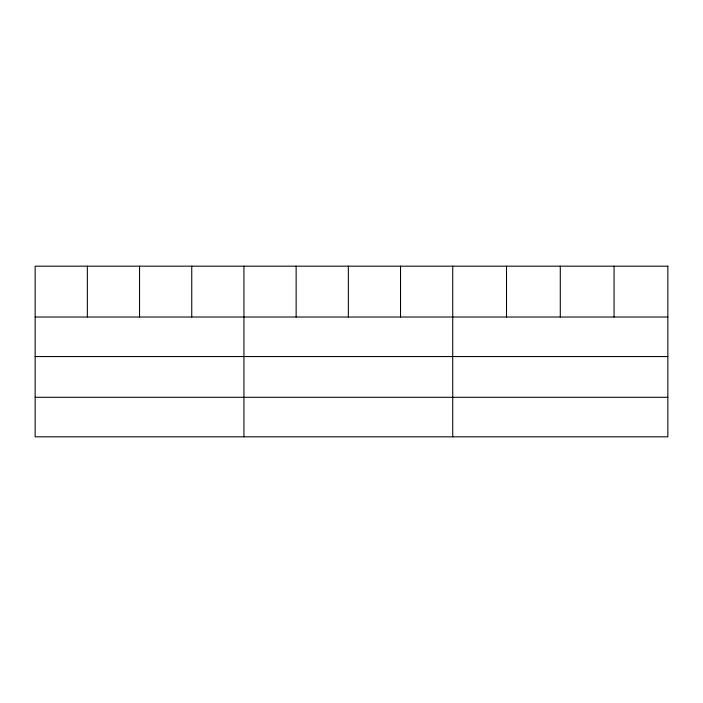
<?xml version="1.0" encoding="UTF-8"?>
<svg xmlns="http://www.w3.org/2000/svg" width="703" height="703" viewBox="0 0 703 703"><rect width="100%" height="100%" fill="white"/><g stroke="black" fill="none" stroke-linecap="round" stroke-linejoin="round"><path stroke-width="1.05" d="M35.15 317.018L667.85 317.018M35.15 356.553L667.85 356.553M35.15 397.292L667.85 397.292M614.071 266.173L614.071 317.018M560.291 266.173L560.291 317.018M506.512 266.173L506.512 317.018M452.732 266.173L452.732 436.827M400.534 266.173L400.534 317.018M348.337 266.173L348.337 317.018M296.139 266.173L296.139 317.018M243.941 266.173L243.941 436.827M191.743 266.173L191.743 317.018M139.546 266.173L139.546 317.018M87.348 266.173L87.348 317.018M667.85 266.173L35.15 266.173L35.15 436.827L667.85 436.827L667.85 266.173"/></g></svg>
